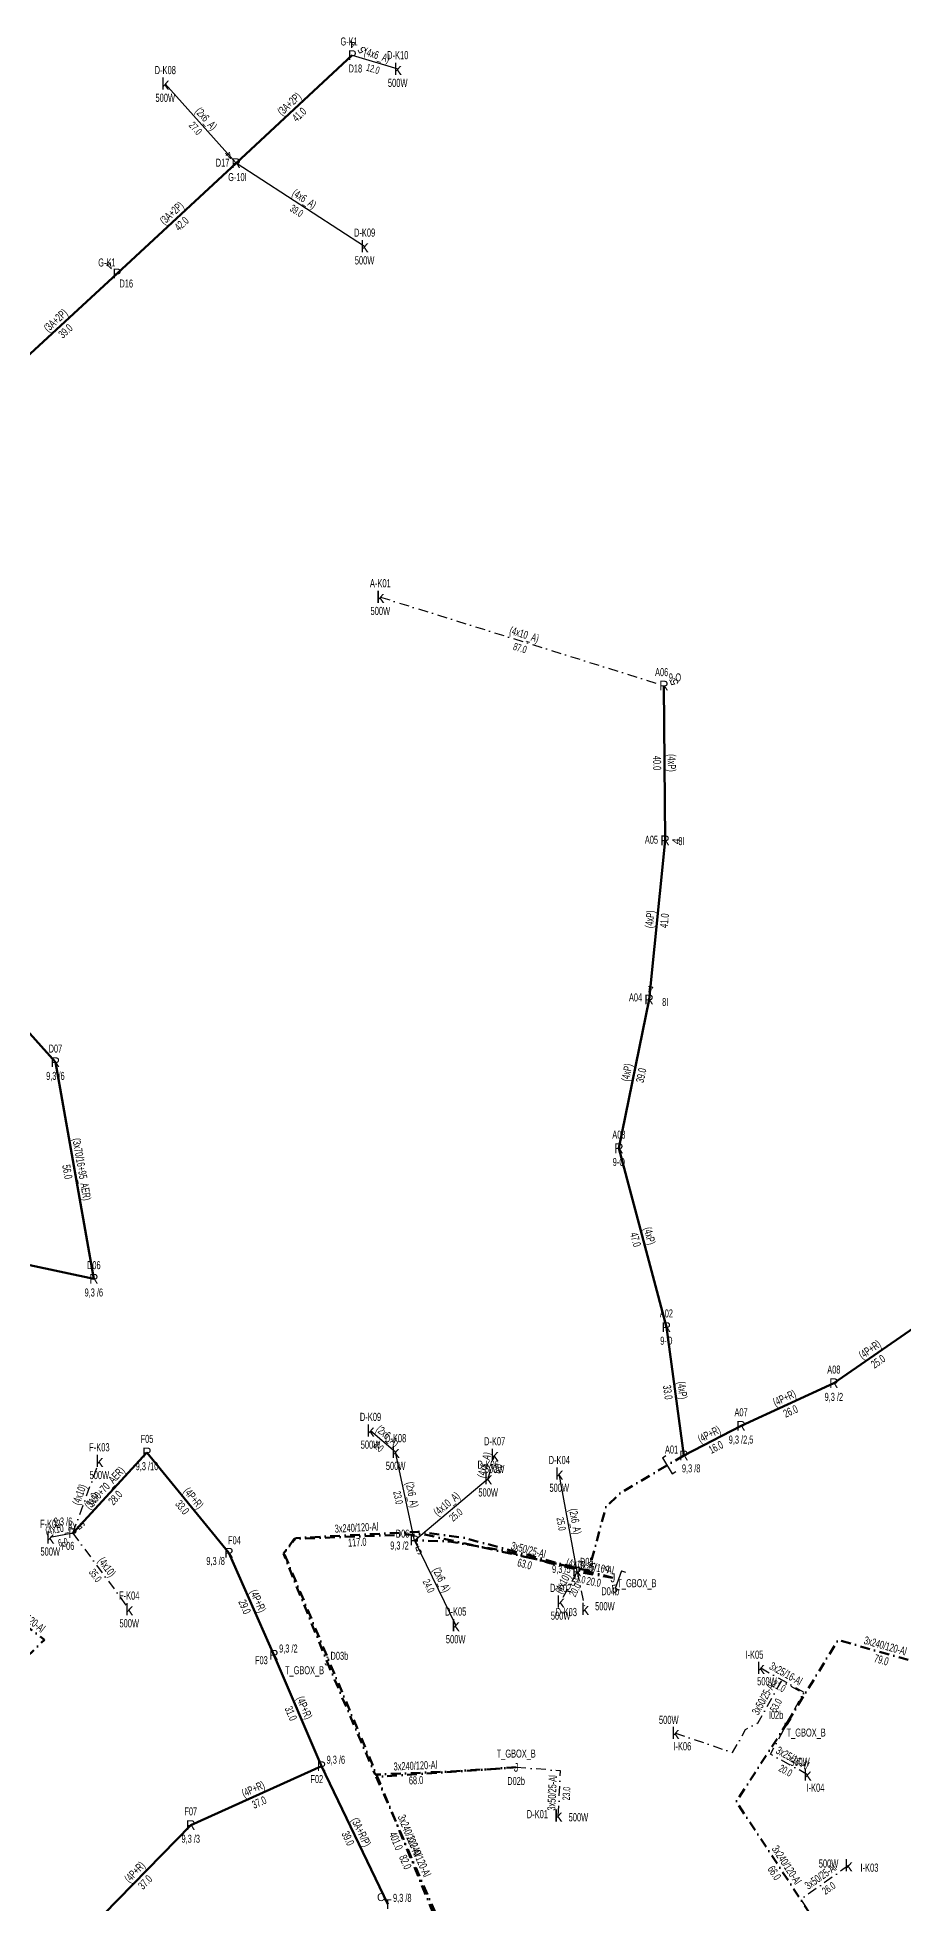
# Model space of a CAD drawing. Header units: millimetres. Extents: x 563565 to 566167, y 4094172 to 4096697.
# Drawn here: x 564197.9 to 564419.8, y 4095896.1 to 4096374.1 of the extents above; entities that cross this region are included whole.
import ezdxf
from ezdxf.enums import TextEntityAlignment as Align

# ---------------------------------------------------------------- set-up
doc = ezdxf.new("R2010")
doc.units = ezdxf.units.MM
doc.linetypes.add('DASHDOT', pattern=[5, 2.5, -1.25, 0, -1.25])
for name, color, linetype, lineweight in [('DIREK_AG_MEVCUT', 120, 'Continuous', 25), ('DIREK_BOX_YENI', 5, 'Continuous', 25), ('HAT_ABONE_HAVAI_MEVCUT', 56, 'Continuous', 30), ('HAT_ABONE_YERALTI_MEVCUT', 56, 'DASHDOT', 30), ('HAT_ABONE_YERALTI_YENI', 30, 'DASHDOT', 30), ('HAT_AG_HAVAI_MEVCUT', 126, 'Continuous', 50), ('HAT_AG_YERALTI_YENI', 3, 'DASHDOT', 50), ('HAT_BOX_YERALTI_YENI', 5, 'DASHDOT', 50), ('KOFRE_ABONE_MEVCUT', 6, 'Continuous', 25)]:
    doc.layers.add(name, color=color, linetype=linetype, lineweight=lineweight)
doc.layers.add('DIREK_AG_TADILAT_BYSK', color=3, linetype='Continuous')
doc.layers.add('NIA_AG', color=5, linetype='Continuous')
doc.styles.add('Direk', font='B_CAD')
doc.styles.get("Standard").update_dxf_attribs({"font": 'Arial'})

# ---------------------------------------------------------------- blocks, each defined once
blk = doc.blocks.new('AG_NIA', base_point=(-64.4296, 129.8924))
at = {"layer": 'NIA_AG'}
for p, q in [((-64.429604, 132.292432), (-65.529604, 132.292432)), ((-64.429604, 127.492432), (-64.429604, 132.292432)), ((-64.429604, 127.492432), (-65.529604, 127.492432))]:
    blk.add_line(p, q, dxfattribs=at)

msp = doc.modelspace()

# ---------------------------------------------------------------- linework, layer by layer
at = {"layer": 'HAT_ABONE_HAVAI_MEVCUT'}
for p, q in [((564278.54, 4096369.53), (564290.18, 4096365.99)), ((564230.63, 4096362.17), (564248.81, 4096341.84)), ((564281.69, 4096320.53), (564248.81, 4096341.84)), ((564289.64, 4096011.76), (564283.21, 4096017.2)), ((564294.47, 4095989.13), (564289.64, 4096011.76)), ((564294.47, 4095989.13), (564313.35, 4096004.96)), ((564336.13, 4095981.15), (564331.56, 4096006.16)), ((564206.96, 4095990.99), (564201.17, 4095989.82)), ((564294.47, 4095989.13), (564305.03, 4095967.35))]:
    msp.add_line(p, q, dxfattribs=at)
at = {"layer": 'HAT_ABONE_YERALTI_MEVCUT', "flags": 128}
for points in [[(564285.73, 4096230.73), (564358.37, 4096208.06)], [(564206.96, 4095990.99), (564213.75, 4096009.42)], [(564313.35, 4096004.96), (564315, 4096010.96)], [(564206.96, 4095990.99), (564221.4, 4095971.44)], [(564336.13, 4095981.15), (564331.91, 4095973.4)], [(564336.13, 4095981.15), (564338.172743, 4095971.519789)]]:
    msp.add_lwpolyline(points, dxfattribs=at)
at = {"layer": 'HAT_ABONE_YERALTI_YENI', "flags": 128}
for points in [[(564383.19, 4095956.44), (564394.209186, 4095950.288917), (564390.118263, 4095942.611794)], [(564361.31, 4095939.78), (564375.95484, 4095934.794931), (564379.285875, 4095940.646749), (564382.526882, 4095942.447308), (564388.468728, 4095953.070608), (564394.500601, 4095949.739574), (564390.118263, 4095942.611794)], [(564395.16, 4095929.11), (564385.665532, 4095934.371973), (564390.118263, 4095942.611794)], [(564331.32, 4095918.61), (564331.876664, 4095930.113003), (564320.521924, 4095930.995694)], [(564405.67, 4095905.83), (564393.428422, 4095897.191988), (564399.57093, 4095887.722721)]]:
    msp.add_lwpolyline(points, dxfattribs=at)
at = {"layer": 'HAT_AG_HAVAI_MEVCUT'}
for p, q in [((564278.54, 4096369.53), (564248.81, 4096341.84)), ((564248.81, 4096341.84), (564218.27, 4096313.62)), ((564218.27, 4096313.62), (564189.33, 4096286.87)), ((564358.67, 4096168.42), (564358.37, 4096208.06)), ((564354.56, 4096127.66), (564358.67, 4096168.42)), ((564202.49, 4096111.59), (564176.48, 4096140.69)), ((564346.83, 4096089.55), (564354.56, 4096127.66)), ((564212.33, 4096056.12), (564202.49, 4096111.59)), ((564359, 4096043.76), (564346.83, 4096089.55)), ((564164.4, 4096066.39), (564212.33, 4096056.12)), ((564363.48, 4096010.87), (564359, 4096043.76)), ((564401.9, 4096029.38), (564422.42, 4096043.59)), ((564378.13, 4096018.44), (564401.9, 4096029.38)), ((564363.48, 4096010.87), (564378.13, 4096018.44)), ((564206.96, 4095990.99), (564225.95, 4096011.63)), ((564225.95, 4096011.63), (564246.95, 4095985.94)), ((564246.95, 4095985.94), (564258.46, 4095959.82)), ((564258.46, 4095959.82), (564270.65, 4095931.27)), ((564270.65, 4095931.27), (564237.16, 4095916.21)), ((564287.62, 4095895.97), (564270.65, 4095931.27)), ((564237.16, 4095916.21), (564211.13, 4095889.56))]:
    msp.add_line(p, q, dxfattribs=at)
at = {"layer": 'HAT_AG_YERALTI_YENI', "flags": 128}
msp.add_lwpolyline([(564363.48, 4096010.87), (564347.173832, 4096001.240854), (564343.522297, 4095997.741467), (564339.110026, 4095981.309563), (564296.508792, 4095990.742693), (564263.644983, 4095989.525515), (564261.058479, 4095985.873981), (564284.9456, 4095928.666609), (564311.754549, 4095863.012093), (564300.330688, 4095862.177172), (564301.829149, 4095858.270715), (564310.349396, 4095822.97255), (564312.625289, 4095805.052112), (564309.278049, 4095798.661927), (564256.330801, 4095807.334321), (564257.81, 4095811.629)], dxfattribs=at)
at = {"layer": 'HAT_BOX_YERALTI_YENI', "flags": 128}
for points in [[(564159.49471, 4095988.311367), (564188.141978, 4095972.520336), (564199.6541, 4095963.69149), (564176.80297, 4095941.013475), (564172.435206, 4095936.651929)], [(564345.294204, 4095979.529592), (564306.957361, 4095989.824425), (564295.370762, 4095991.345898), (564264.042902, 4095989.707758), (564260.882921, 4095985.728522), (564272.001375, 4095958.224977)], [(564345.294204, 4095979.529592), (564329.125538, 4095983.318376), (564317.246108, 4095986.461364), (564303.448922, 4095988.858559), (564294.47, 4095989.13)], [(564345.294204, 4095979.529592), (564336.13, 4095981.15)], [(564390.118263, 4095942.611794), (564402.949439, 4095963.600133), (564426.239674, 4095957.046097), (564449.061764, 4095937.735098)], [(564272.001375, 4095958.224977), (564284.364584, 4095929.120343), (564305.21717, 4095930.005386), (564320.521924, 4095930.995694)], [(564390.118263, 4095942.611794), (564376.918184, 4095922.24718), (564399.57093, 4095887.722721)], [(564320.521924, 4095930.995694), (564284.690793, 4095928.564939), (564303.034543, 4095886.414231)]]:
    msp.add_lwpolyline(points, dxfattribs=at)

# ---------------------------------------------------------------- block references
at = {"layer": 'NIA_AG'}
for p, rotation in [((564359.225242, 4096008.243779), 211.684683), ((564346.664636, 4095979.071801), 160.198638)]:
    msp.add_blockref('AG_NIA', p, dxfattribs=dict(at, rotation=rotation))

# ---------------------------------------------------------------- texts
at = {"layer": 'DIREK_AG_MEVCUT', "linetype": 'ByBlock', "width": 0.53}
for s, p in [('G-K1', (564277.726747, 4096373.045657)), ('D18', (564279.328802, 4096366.120045)), ('D17', (564245.313967, 4096342.006596)), ('G-10I', (564249.112738, 4096338.305497)), ('G-K1', (564215.67273, 4096316.430351)), ('D16', (564220.645511, 4096311.049602)), ('A06', (564357.785764, 4096211.510894)), ('9-O', (564361.203565, 4096210.160601)), ('A05', (564355.173777, 4096168.582563)), ('8I', (564362.864258, 4096168.224981)), ('A04', (564351.099462, 4096128.184095)), ('8I', (564358.704397, 4096127.032335)), ('D07', (564202.49, 4096115.09)), ('9,3 /6', (564202.49, 4096108.09)), ('A03', (564346.83, 4096093.05)), ('9-O', (564346.83, 4096086.05)), ('D06', (564212.33, 4096059.62)), ('9,3 /6', (564212.33, 4096052.62)), ('A02', (564359, 4096047.26)), ('9-O', (564359, 4096040.26)), ('A08', (564401.9, 4096032.88)), ('9,3 /2', (564401.9, 4096025.88)), ('A07', (564378.13, 4096021.94)), ('F05', (564225.95, 4096015.13)), ('9,3 /2,5', (564378.13, 4096014.94)), ('A01', (564360.329957, 4096012.395525)), ('9,3 /10', (564225.95, 4096008.13)), ('9,3 /8', (564365.349428, 4096007.566547)), ('9,3 /6', (564204.428626, 4095993.943447)), ('F06', (564205.70213, 4095987.723846)), ('F04', (564248.342698, 4095989.15098)), ('9,3 /2', (564290.628663, 4095987.81053)), ('D06', (564291.423676, 4095990.853342)), ('9,3 /8', (564243.530159, 4095983.842471)), ('9,3 /5', (564332.085811, 4095981.798273)), ('D05', (564338.597782, 4095983.631945)), ('F03', (564255.249099, 4095958.42712)), ('9,3 /2', (564262.170693, 4095961.429689)), ('9,3 /6', (564274.334244, 4095932.941105)), ('F02', (564269.449718, 4095927.982246)), ('F07', (564237.16, 4095919.71)), ('9,3 /3', (564237.16, 4095912.71))]:
    msp.add_text(s, height=2.05, dxfattribs=at).set_placement(p, align=Align.MIDDLE_CENTER)
at = {"layer": 'DIREK_AG_MEVCUT', "linetype": 'ByBlock', "style": 'Direk'}
for s, p in [('P', (564278.54, 4096369.53)), ('R', (564248.81, 4096341.84)), ('P', (564218.27, 4096313.62)), ('R', (564358.37, 4096208.06)), ('R', (564358.67, 4096168.42)), ('R', (564354.56, 4096127.66)), ('R', (564202.49, 4096111.59)), ('R', (564346.83, 4096089.55)), ('R', (564212.33, 4096056.12)), ('R', (564359, 4096043.76)), ('R', (564401.9, 4096029.38)), ('R', (564378.13, 4096018.44)), ('R', (564225.95, 4096011.63)), ('R', (564363.48, 4096010.87)), ('R', (564206.96, 4095990.99)), ('R', (564294.47, 4095989.13)), ('R', (564246.95, 4095985.94)), ('R', (564336.13, 4095981.15)), ('R', (564258.46, 4095959.82)), ('R', (564270.65, 4095931.27)), ('R', (564237.16, 4095916.21))]:
    msp.add_text(s, height=2.5, dxfattribs=at).set_placement(p, align=Align.MIDDLE_CENTER)
at = {"layer": 'DIREK_AG_MEVCUT', "color": 32, "style": 'Direk'}
for s, rotation, p in [('4', 538.054498, (564278.635057, 4096372.328386)), ('5', 117.995013, (564281.012368, 4096370.844305)), ('4', 222.384893, (564246.922499, 4096343.908173)), ('4', 222.741244, (564216.369672, 4096315.676393)), ('5', 468.492095, (564361.025429, 4096208.948087)), ('4', 445.789972, (564361.462445, 4096168.214444)), ('4', 532.815076, (564354.910202, 4096130.438013)), ('5', 491.91721, (564209.043511, 4095992.860557)), ('5', 382.411785, (564295.537529, 4095986.541491)), ('5', 341.162057, (564335.225901, 4095978.49998))]:
    msp.add_text(s, height=2, rotation=rotation, dxfattribs=at).set_placement(p, align=Align.MIDDLE_CENTER)
at = {"layer": 'DIREK_AG_TADILAT_BYSK', "color": 4, "linetype": 'ByBlock', "style": 'Direk'}
msp.add_text('C', height=2, dxfattribs=at).set_placement((564285.852233, 4095897.737767), align=Align.MIDDLE_CENTER)
at = {"layer": 'DIREK_AG_TADILAT_BYSK', "linetype": 'ByBlock', "style": 'Direk'}
msp.add_text('T', height=2.5, dxfattribs=at).set_placement((564287.62, 4095895.97), align=Align.MIDDLE_CENTER)
at = {"layer": 'DIREK_AG_TADILAT_BYSK', "linetype": 'ByBlock', "width": 0.53}
msp.add_text('9,3 /8', height=2.05, dxfattribs=at).set_placement((564291.344977, 4095897.564747), align=Align.MIDDLE_CENTER)
at = {"layer": 'DIREK_BOX_YENI', "color": 32, "style": 'Direk'}
for s, rotation, p in [('4', 571.219628, (564343.842908, 4095981.924115)), ('5', 369.345131, (564345.748871, 4095976.766753))]:
    msp.add_text(s, height=2, rotation=rotation, dxfattribs=at).set_placement(p, align=Align.MIDDLE_CENTER)
at = {"layer": 'DIREK_BOX_YENI', "style": 'Direk', "width": 0.8}
for p in [(564345.294204, 4095979.529592), (564272.001375, 4095958.224977), (564320.521924, 4095930.995694)]:
    msp.add_text('J', height=2.25, dxfattribs=at).set_placement(p, align=Align.MIDDLE_CENTER)
at = {"layer": 'DIREK_BOX_YENI', "width": 0.53}
for s, p in [('T_GBOX_B', (564351.457656, 4095978.159873)), ('D04b', (564344.609689, 4095976.097182)), ('D03b', (564275.234645, 4095959.565113)), ('T_GBOX_B', (564266.308238, 4095955.86527)), ('I02b', (564387.102602, 4095944.388249)), ('T_GBOX_B', (564394.813996, 4095939.902314)), ('T_GBOX_B', (564320.544735, 4095934.514307)), ('D02b', (564320.504693, 4095927.495736))]:
    msp.add_text(s, height=2.05, dxfattribs=at).set_placement(p, align=Align.MIDDLE_CENTER)
at = {"layer": 'DIREK_BOX_YENI', "style": 'Direk', "width": 0.8}
msp.add_text('J', height=2.25, rotation=327.763946, dxfattribs=at).set_placement((564390.118263, 4095942.611794), align=Align.MIDDLE_CENTER)
at = {"layer": 'HAT_ABONE_HAVAI_MEVCUT', "lineweight": 30, "width": 0.53}
for s, rotation, p in [('(4x6_A)', 343.08424, (564284.607321, 4096368.573224, 282145.09)), ('(2x6_A)', 311.804514, (564240.35361, 4096352.571603, 282124.405)), ('(4x6_A)', 327.052148, (564265.712294, 4096331.898291, 282124.405)), ('(2x6_A)', 319.767636, (564286.974006, 4096015.128917, 282141.605)), ('(2x6_A)', 282.048064, (564292.886277, 4096000.622422, 282144.82)), ('(4x10_A)', 39.978265, (564303.363878, 4095997.696345, 282156.675)), ('(4x10_A)', 371.424067, (564203.896641, 4095991.23816, 282100.585)), ('(2x6_A)', 280.355239, (564334.681155, 4095993.807788, 282165.78)), ('(2x6_A)', 295.866357, (564300.514842, 4095978.610832, 282152.515))]:
    msp.add_text(s, height=2.05, rotation=rotation, dxfattribs=at).set_placement(p, align=Align.CENTER)
for s, rotation, p in [('12.0', 343.08424, (564284.112679, 4096366.946776, 282145.09)), ('27.0', 311.804514, (564239.08639, 4096351.438397, 282124.405)), ('39.0', 327.052148, (564264.787706, 4096330.471709, 282124.405)), ('8.0', 319.767636, (564285.875994, 4096013.831083, 282141.605)), ('23.0', 282.048064, (564291.223723, 4096000.267578, 282144.82)), ('25.0', 39.978265, (564304.456122, 4095996.393655, 282156.675)), ('25.0', 280.355239, (564333.008845, 4095993.502212, 282165.78)), ('6.0', 371.424067, (564204.233359, 4095989.57184, 282100.585)), ('24.0', 295.866357, (564298.985158, 4095977.869168, 282152.515))]:
    msp.add_text(s, height=1.9, rotation=rotation, dxfattribs=at).set_placement(p, align=Align.TOP_CENTER)
at = {"layer": 'HAT_ABONE_YERALTI_MEVCUT', "lineweight": 30, "width": 0.53}
for s, rotation, p in [('(4x10_A)', 342.667536, (564322.303228, 4096220.206403)), ('(4x6_A)', 74.623749, (564313.355425, 4096008.185383)), ('(4x10)', 69.775141, (564209.557408, 4096000.49885)), ('(4x10)', 306.450277, (564214.863717, 4095981.720006)), ('(4x10_A)', 350.348167, (564337.007512, 4095981.862968)), ('(4x10)', 421.430995, (564333.273494, 4095977.681484))]:
    msp.add_text(s, height=2.05, rotation=rotation, dxfattribs=at).set_placement(p, align=Align.CENTER)
for s, rotation, p in [('87.0', 342.667536, (564321.796772, 4096218.583597)), ('6.0', 74.623749, (564314.994575, 4096007.734617)), ('31.0', 69.775141, (564211.152592, 4095999.91115)), ('35.0', 306.450277, (564213.496283, 4095980.709994)), ('20.0', 421.430995, (564334.766506, 4095976.868516)), ('21.0', 350.348167, (564336.722488, 4095980.187032))]:
    msp.add_text(s, height=1.9, rotation=rotation, dxfattribs=at).set_placement(p, align=Align.TOP_CENTER)
at = {"layer": 'HAT_ABONE_YERALTI_YENI', "lineweight": 30, "width": 0.53}
for s, rotation, p in [('3x25/16-Al', 330.829059, (564389.113897, 4095954.106653)), ('3x50/25-Al', 60.780753, (564384.75596, 4095948.173888)), ('3x25/16-Al', 331.004141, (564390.8248, 4095932.484443)), ('3x50/25-Al', 87.229449, (564330.749326, 4095924.402588)), ('3x50/25-Al', 395.207901, (564399.059148, 4095902.2055))]:
    msp.add_text(s, height=2.05, rotation=rotation, dxfattribs=at).set_placement(p, align=Align.CENTER)
for s, rotation, p in [('21.0', 330.829059, (564388.285289, 4095952.622265)), ('53.0', 60.780753, (564386.239649, 4095947.344028)), ('20.0', 331.004141, (564390.000732, 4095930.99753)), ('23.0', 87.229449, (564332.447339, 4095924.320416)), ('26.0', 395.207901, (564400.039274, 4095900.816488))]:
    msp.add_text(s, height=1.9, rotation=rotation, dxfattribs=at).set_placement(p, align=Align.TOP_CENTER)
at = {"layer": 'HAT_AG_HAVAI_MEVCUT', "lineweight": 30, "width": 0.53}
for s, rotation, p in [('(3A+2P)', 402.965269, (564263.095678, 4096356.307002, 282124.405)), ('(3A+2P)', 402.738986, (564232.963139, 4096328.354285, 282109.135)), ('(3A+2P)', 402.748013, (564203.223041, 4096300.869194, 282094.665)), ('(4xP)', 270.433613, (564359.369976, 4096188.246433, 282179.185)), ('(4xP)', 84.242091, (564355.769289, 4096148.125277, 282179.335)), ('(4xP)', 78.534027, (564349.861964, 4096108.773968, 282177.28)), ('(3x70/16+95_AER)', 280.059236, (564208.246934, 4096084.003466, 282101.245)), ('(4xP)', 284.8839, (564353.736481, 4096066.873332, 282173.415)), ('(4P+R)', 34.702413, (564411.676083, 4096037.183802, 282211.21)), ('(4xP)', 277.756615, (564362.082223, 4096027.429721, 282179.5)), ('(4P+R)', 24.713968, (564389.659625, 4096024.682145, 282200.95)), ('(4P+R)', 27.326464, (564370.414799, 4096015.410145, 282189.065)), ('(3x50+70_AER)', 47.38414, (564215.829477, 4096001.885518, 282112.975)), ('(4P+R)', 309.263893, (564237.108103, 4095999.322959, 282123.475)), ('(4P+R)', 293.781096, (564253.482829, 4095973.222757)), ('(4P+R)', 293.121039, (564265.336726, 4095945.878774)), ('(4P+R)', 384.212805, (564253.556392, 4095924.515224, 282118.58)), ('(3A+R/P)', 295.675294, (564279.901074, 4095913.98828, 282135.325)), ('(4P+R)', 405.674293, (564223.536928, 4095903.478926, 282105.565))]:
    msp.add_text(s, height=2.05, rotation=rotation, dxfattribs=at).set_placement(p, align=Align.CENTER)
for s, rotation, p in [('41.0', 402.965269, (564264.254322, 4096355.062998, 282124.405)), ('42.0', 402.738986, (564234.116861, 4096327.105715, 282109.135)), ('39.0', 402.748013, (564204.376959, 4096299.620806, 282094.665)), ('40.0', 270.433613, (564357.670024, 4096188.233567, 282179.185)), ('41.0', 84.242091, (564357.460711, 4096147.954723, 282179.335)), ('39.0', 78.534027, (564351.528036, 4096108.436032, 282177.28)), ('56.0', 280.059236, (564206.573066, 4096083.706534, 282101.245)), ('47.0', 284.8839, (564352.093519, 4096066.436668, 282173.415)), ('25.0', 34.702413, (564412.643917, 4096035.786198, 282211.21)), ('33.0', 277.756615, (564360.397777, 4096027.200279, 282179.5)), ('26.0', 24.713968, (564390.370375, 4096023.137855, 282200.95)), ('16.0', 27.326464, (564371.195201, 4096013.899855, 282189.065)), ('28.0', 47.38414, (564217.080523, 4096000.734482, 282112.975)), ('33.0', 309.263893, (564235.791897, 4095998.247041, 282123.475)), ('29.0', 293.781096, (564251.927171, 4095972.537243)), ('31.0', 293.121039, (564263.773274, 4095945.211226)), ('37.0', 384.212805, (564254.253608, 4095922.964776, 282118.58)), ('39.0', 295.675294, (564278.368926, 4095913.25172, 282135.325)), ('37.0', 405.674293, (564224.753072, 4095902.291074, 282105.565))]:
    msp.add_text(s, height=2.05, rotation=rotation, dxfattribs=at).set_placement(p, align=Align.TOP_CENTER)
at = {"layer": 'HAT_AG_YERALTI_YENI', "lineweight": 30, "width": 0.53}
msp.add_text('3x240/120-Al', height=2.05, rotation=292.474026, dxfattribs=at).set_placement((564292.272178, 4095913.179571), align=Align.CENTER)
msp.add_text('401.0', height=2.05, rotation=292.474026, dxfattribs=at).set_placement((564290.701288, 4095912.529721), align=Align.TOP_CENTER)
at = {"layer": 'HAT_BOX_YERALTI_YENI', "lineweight": 30, "width": 0.53}
for s, rotation, p in [('3x240/120-Al', 362.993282, (564279.662446, 4095991.375668)), ('3x50/25-Al', 345.180582, (564323.40323, 4095985.711596)), ('3x25/16-Al', 349.972645, (564340.860102, 4095981.176812)), ('3x240/120-Al', 322.514778, (564194.415312, 4095968.780397)), ('3x240/120-Al', 344.283025, (564414.824809, 4095961.141335)), ('3x240/120-Al', 2.430338, (564294.754833, 4095930.4121)), ('3x240/120-Al', 293.518404, (564294.64206, 4095907.828772)), ('3x240/120-Al', 303.270329, (564388.955235, 4095905.451252))]:
    msp.add_text(s, height=2.05, rotation=rotation, dxfattribs=at).set_placement(p, align=Align.CENTER)
for s, rotation, p in [('117.0', 362.993282, (564279.751218, 4095989.677987)), ('63.0', 345.180582, (564322.968415, 4095984.068144)), ('20.0', 349.972645, (564340.564101, 4095979.50278)), ('79.0', 344.283025, (564414.364304, 4095959.504895)), ('68.0', 2.430338, (564294.826921, 4095928.713629)), ('82.0', 293.518404, (564293.083276, 4095907.150398)), ('66.0', 303.270329, (564387.533879, 4095904.518649))]:
    msp.add_text(s, height=2.05, rotation=rotation, dxfattribs=at).set_placement(p, align=Align.TOP_CENTER)
at = {"layer": 'KOFRE_ABONE_MEVCUT', "linetype": 'ByBlock', "width": 0.6}
for s, p in [('D-K10', (564290.18, 4096368.49)), ('D-K08', (564230.63, 4096364.67)), ('D-K09', (564281.69, 4096323.03)), ('A-K01', (564285.73, 4096233.23)), ('D-K09', (564283.21, 4096019.7)), ('D-K08', (564289.64, 4096014.26)), ('F-K03', (564213.75, 4096011.92)), ('D-K07', (564315, 4096013.46)), ('D-K06', (564313.35, 4096007.46)), ('D-K04', (564331.56, 4096008.66)), ('F-K02', (564201.17, 4095992.32)), ('D-K02', (564331.91, 4095975.9)), ('F-K04', (564221.4, 4095973.94)), ('D-K05', (564305.03, 4095969.85))]:
    msp.add_text(s, height=2.1, dxfattribs=at).set_placement(p, align=Align.CENTER)
at = {"layer": 'KOFRE_ABONE_MEVCUT', "linetype": 'ByBlock', "style": 'Direk'}
for p in [(564290.18, 4096365.99), (564230.63, 4096362.17), (564281.69, 4096320.53), (564285.73, 4096230.73), (564283.21, 4096017.2), (564289.64, 4096011.76), (564315, 4096010.96), (564213.75, 4096009.42), (564313.35, 4096004.96), (564331.56, 4096006.16), (564201.17, 4095989.82), (564221.4, 4095971.44), (564331.91, 4095973.4), (564338.172743, 4095971.519789), (564305.03, 4095967.35), (564383.19, 4095956.44), (564361.31, 4095939.78), (564395.16, 4095929.11), (564331.32, 4095918.61), (564405.67, 4095905.83)]:
    msp.add_text('k', height=3, dxfattribs=at).set_placement(p, align=Align.MIDDLE_CENTER)
at = {"layer": 'KOFRE_ABONE_MEVCUT', "linetype": 'ByBlock', "width": 0.6}
for p in [(564290.18, 4096363.49), (564230.63, 4096359.67), (564281.69, 4096318.03), (564285.73, 4096228.23), (564283.21, 4096014.7), (564213.75, 4096006.92), (564289.64, 4096009.26), (564315, 4096008.46), (564313.35, 4096002.46), (564331.56, 4096003.66), (564201.17, 4095987.32), (564221.4, 4095968.94), (564331.91, 4095970.9), (564305.03, 4095964.85)]:
    msp.add_text('500W', height=2.1, dxfattribs=at).set_placement(p, align=Align.TOP_CENTER)
for s, p in [('500W', (564343.242868, 4095972.261044)), ('D-K03', (564333.369064, 4095970.775712)), ('I-K05', (564381.548543, 4095959.856097)), ('500W', (564384.765978, 4095953.036862)), ('500W', (564359.613847, 4095943.155581)), ('I-K06', (564363.077752, 4095936.391566)), ('500W', (564393.211784, 4095932.420311)), ('I-K04', (564397.189827, 4095925.787085)), ('D-K01', (564325.953296, 4095919.010178)), ('500W', (564336.470557, 4095918.21134)), ('500W', (564400.543861, 4095906.35739)), ('I-K03', (564411.015929, 4095905.300602))]:
    msp.add_text(s, height=2.1, dxfattribs=at).set_placement(p, align=Align.MIDDLE_CENTER)

doc.saveas('drawing.dxf')
